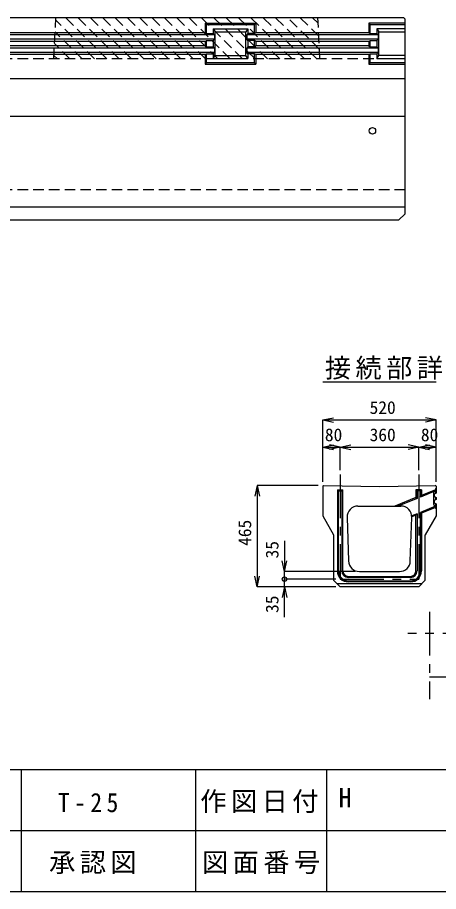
# Model space of a CAD drawing. Units: millimetres, scale not verified, with parts at other scales. Extents: x -5812 to 8460, y -1900 to 1800.
# Drawn here: x 5852 to 6817, y -1900 to 104 of the extents above; entities that cross this region are included whole.
import ezdxf
from ezdxf.enums import TextEntityAlignment as Align

# ---------------------------------------------------------------- set-up
doc = ezdxf.new("R2010")
doc.units = ezdxf.units.MM
doc.header["$LTSCALE"] = 20
doc.header["$PDMODE"] = 32
doc.header["$PDSIZE"] = 10
doc.linetypes.add('CHAIN1', pattern=[8, 5, -1, 1, -1])
doc.linetypes.add('DASHED1', pattern=[1.8, 1.2, -0.6])
for name, color, linetype in [('0-1_1', 3, 'Continuous'), ('0-2_2', 4, 'Continuous'), ('F-0_240', 2, 'Continuous')]:
    doc.layers.add(name, color=color, linetype=linetype)
doc.styles.add('ＭＳ ゴシック', font='')
doc.styles.get('ＭＳ ゴシック').set_extended_font_data('MS Gothic')

msp = doc.modelspace()

# ---------------------------------------------------------------- linework, layer by layer
at = {"layer": '0-1_1'}
for p, q in [((4744, 104.05), (6736, 104.05)), ((6736, 104.05), (6740, 100.05)), ((6282, 91.05), (6285, 88.05)), ((6282, 91.05), (6282, 69.05)), ((6282, 91.05), (6398, 91.05)), ((6285, 67.05), (6285, 88.05)), ((6285, 88.05), (6395, 88.05)), ((6398, 91.05), (6395, 88.05)), ((6395, 67.05), (6395, 88.05)), ((6398, 91.05), (6398, 69.05)), ((6740, 91.05), (6657, 91.05)), ((6657, 91.05), (6660, 88.05)), ((6657, 91.05), (6657, 69.05)), ((6660, 88.05), (6740, 88.05)), ((6660, 67.05), (6660, 88.05)), ((6740, -345.95), (6740, 100.05)), ((6303, 64.05), (5177, 64.05)), ((6282, 69.05), (5198, 69.05)), ((6300, 78.05), (6305, 71.05)), ((6300, 78.05), (6300, 67.05)), ((6300, 78.05), (6380, 78.05)), ((6303, 64.05), (6303, 54.05)), ((6305, 17.05), (6305, 71.05)), ((6305, 71.05), (6375, 71.05)), ((6380, 78.05), (6375, 71.05)), ((6375, 17.05), (6375, 71.05)), ((6377, 64.05), (6377, 54.05)), ((6678, 64.05), (6377, 64.05)), ((6380, 78.05), (6380, 67.05)), ((6657, 69.05), (6398, 69.05)), ((6740, 78.05), (6675, 78.05)), ((6675, 78.05), (6680, 71.05)), ((6675, 78.05), (6675, 67.05)), ((6678, 64.05), (6678, 54.05)), ((6303, 54.05), (5177, 54.05)), ((6282, 49.05), (5198, 49.05)), ((6282, 49.05), (6285, 51.05)), ((6282, 49.05), (6282, 39.05)), ((6285, 51.05), (6300, 51.05)), ((6285, 37.05), (6285, 51.05)), ((6300, 51.05), (6303, 54.05)), ((6300, 51.05), (6300, 37.05)), ((6380, 51.05), (6377, 54.05)), ((6678, 54.05), (6377, 54.05)), ((6395, 51.05), (6380, 51.05)), ((6380, 51.05), (6380, 37.05)), ((6398, 49.05), (6395, 51.05)), ((6395, 37.05), (6395, 51.05)), ((6398, 49.05), (6398, 39.05)), ((6657, 49.05), (6398, 49.05)), ((6657, 49.05), (6660, 51.05)), ((6657, 49.05), (6657, 39.05)), ((6660, 51.05), (6675, 51.05)), ((6660, 37.05), (6660, 51.05)), ((6675, 51.05), (6678, 54.05)), ((6675, 51.05), (6675, 37.05)), ((6303, 34.05), (5177, 34.05)), ((6303, 24.05), (5177, 24.05)), ((6282, 39.05), (5198, 39.05)), ((6285, 0.05), (6285, 21.05)), ((6300, 21.05), (6300, 10.05)), ((6303, 34.05), (6303, 24.05)), ((6377, 34.05), (6377, 24.05)), ((6678, 34.05), (6377, 34.05)), ((6678, 24.05), (6377, 24.05)), ((6380, 21.05), (6380, 10.05)), ((6395, 0.05), (6395, 21.05)), ((6657, 39.05), (6398, 39.05)), ((6660, 0.05), (6660, 21.05)), ((6675, 21.05), (6675, 10.05)), ((6678, 34.05), (6678, 24.05)), ((6282, 19.05), (5198, 19.05)), ((6282, 19.05), (6282, -2.95)), ((6282, -2.95), (6285, 0.05)), ((6395, 0.05), (6285, 0.05)), ((6300, 10.05), (6305, 17.05)), ((6300, 10.05), (6380, 10.05)), ((6305, 17.05), (6375, 17.05)), ((6380, 10.05), (6375, 17.05)), ((6398, -2.95), (6395, 0.05)), ((6398, 19.05), (6398, -2.95)), ((6657, 19.05), (6398, 19.05)), ((6657, 19.05), (6657, -2.95)), ((6657, -2.95), (6660, 0.05)), ((6740, 0.05), (6660, 0.05)), ((6675, 10.05), (6680, 17.05)), ((6675, 10.05), (6740, 10.05)), ((6282, -2.95), (6398, -2.95)), ((6657, -2.95), (6740, -2.95)), ((4740, -35.95), (6740, -35.95)), ((5800, -122.55), (6740, -122.55)), ((6740, -330.95), (4740, -330.95)), ((6725, -360.95), (6740, -345.95)), ((6725, -360.95), (4755, -360.95))]:
    msp.add_line(p, q, dxfattribs=at)
at = {"layer": '0-1_1', "linetype": 'DASHED1'}
for p, q in [((5935, 9.05), (5940, 104.05)), ((6056.67, 9.05), (5961.67, 104.05)), ((6084.95, 9.05), (5989.95, 104.05)), ((6113.24, 9.05), (6018.24, 104.05)), ((6141.52, 9.05), (6046.52, 104.05)), ((6169.81, 9.05), (6074.81, 104.05)), ((6198.09, 9.05), (6103.09, 104.05)), ((6226.37, 9.05), (6131.37, 104.05)), ((6254.66, 9.05), (6159.66, 104.05)), ((6282.94, 9.05), (6187.94, 104.05)), ((6311.23, 9.05), (6216.23, 104.05)), ((6339.51, 9.05), (6244.51, 104.05)), ((6367.8, 9.05), (6272.8, 104.05)), ((6396.08, 9.05), (6301.08, 104.05)), ((6424.36, 9.05), (6329.36, 104.05)), ((6452.65, 9.05), (6357.65, 104.05)), ((6480.93, 9.05), (6385.93, 104.05)), ((6509.22, 9.05), (6414.22, 104.05)), ((6537.5, 9.05), (6442.5, 104.05)), ((6543.85, 30.99), (6470.79, 104.05)), ((6542.27, 60.85), (6499.07, 104.05)), ((6540.7, 90.7), (6527.35, 104.05)), ((6545, 9.05), (6540, 104.05)), ((6028.38, 9.05), (5939.67, 97.77)), ((6000.1, 9.05), (5938.26, 70.9)), ((5971.82, 9.05), (5936.84, 44.03)), ((6740, 9.05), (4746, 9.05)), ((5943.53, 9.05), (5935.43, 17.16)), ((6740, -290.95), (4740, -290.95))]:
    msp.add_line(p, q, dxfattribs=at)
at = {"layer": '0-1_1'}
for points in [[(6282, 69.05), (6285, 67.05), (6300, 67.05), (6303, 64.05)], [(6398, 69.05), (6395, 67.05), (6380, 67.05), (6377, 64.05)], [(6657, 69.05), (6660, 67.05), (6675, 67.05), (6678, 64.05)], [(6740, 17.05), (6680, 17.05), (6680, 71.05), (6740, 71.05)], [(6282, 39.05), (6285, 37.05), (6300, 37.05), (6303, 34.05)], [(6282, 19.05), (6285, 21.05), (6300, 21.05), (6303, 24.05)], [(6398, 39.05), (6395, 37.05), (6380, 37.05), (6377, 34.05)], [(6398, 19.05), (6395, 21.05), (6380, 21.05), (6377, 24.05)], [(6657, 39.05), (6660, 37.05), (6675, 37.05), (6678, 34.05)], [(6657, 19.05), (6660, 21.05), (6675, 21.05), (6678, 24.05)]]:
    msp.add_lwpolyline(points, dxfattribs=at)
at = {"layer": '0-1_1', "color": 7}
msp.add_circle((6665, -155.95), 7.5, dxfattribs=at)
at = {"layer": '0-2_2', "color": 7}
msp.add_line((6551.18, -731.26), (6811.18, -731.26), dxfattribs=at)
at = {"layer": '0-2_2'}
for p, q in [((6551.18, -818.76), (6575.63, -813.57)), ((6551.18, -960.76), (6551.18, -818.76)), ((6551.18, -818.76), (6811.18, -818.76)), ((6551.18, -818.76), (6575.63, -823.96)), ((6811.18, -818.76), (6786.72, -813.57)), ((6811.18, -818.76), (6786.72, -823.96)), ((6811.18, -960.76), (6811.18, -818.76)), ((6551.18, -881.26), (6575.63, -876.07)), ((6551.18, -960.76), (6551.18, -881.26)), ((6551.18, -881.26), (6591.18, -881.26)), ((6551.18, -881.26), (6575.63, -886.46)), ((6591.18, -881.26), (6566.72, -876.07)), ((6591.18, -881.26), (6566.72, -886.46)), ((6591.18, -881.26), (6615.63, -876.07)), ((6591.18, -933.76), (6591.18, -881.26)), ((6591.18, -881.26), (6771.18, -881.26)), ((6591.18, -881.26), (6615.63, -886.46)), ((6771.18, -881.26), (6746.72, -876.07)), ((6771.18, -881.26), (6746.72, -886.46)), ((6771.18, -881.26), (6795.63, -876.07)), ((6771.18, -933.76), (6771.18, -881.26)), ((6771.18, -881.26), (6811.18, -881.26)), ((6771.18, -881.26), (6795.63, -886.46)), ((6811.18, -881.26), (6786.72, -876.07)), ((6811.18, -881.26), (6786.72, -886.46)), ((6811.18, -960.76), (6811.18, -881.26)), ((6401.18, -968.76), (6395.98, -993.22)), ((6541.18, -968.76), (6401.18, -968.76)), ((6401.18, -968.76), (6401.18, -1201.26)), ((6401.18, -968.76), (6406.38, -993.22)), ((6463.68, -1166.26), (6458.48, -1141.81)), ((6401.18, -1201.26), (6395.98, -1176.81)), ((6401.18, -1201.26), (6406.38, -1176.81)), ((6625.36, -1166.26), (6463.68, -1166.26)), ((6463.68, -1183.76), (6463.68, -1166.26)), ((6581.18, -1201.26), (6401.18, -1201.26)), ((6581.18, -1183.76), (6463.68, -1183.76)), ((6463.68, -1201.26), (6463.68, -1183.76)), ((6581.18, -1201.26), (6463.68, -1201.26)), ((6463.68, -1201.26), (6468.88, -1225.72))]:
    msp.add_line(p, q, dxfattribs=at)
at = {"layer": '0-2_2', "color": 7, "linetype": 'CHAIN1'}
for p, q in [((6591.18, -943.76), (6591.18, -1183.76)), ((6771.18, -943.76), (6771.18, -1183.76)), ((6591.18, -1183.76), (6771.18, -1183.76)), ((6796.18, -1258.76), (6796.18, -1458.76)), ((7086.18, -1308.76), (6746.18, -1308.76))]:
    msp.add_line(p, q, dxfattribs=at)
at = {"layer": '0-2_2', "color": 3}
for p, q in [((6551.18, -970.76), (6553.18, -968.76)), ((6551.18, -970.76), (6551.18, -1038.76)), ((6584.93, -978.76), (6584.93, -1165.01)), ((6587.43, -1165.01), (6587.43, -981.26)), ((6594.93, -981.26), (6594.93, -1165.01)), ((6597.43, -1165.01), (6597.43, -978.76)), ((6764.93, -978.76), (6764.93, -996.81)), ((6767.43, -981.26), (6767.43, -998.5)), ((6774.93, -981.26), (6774.93, -995.47)), ((6809.68, -981.46), (6774.93, -995.47)), ((6777.43, -978.76), (6777.43, -991.77)), ((6809.68, -978.76), (6777.43, -991.77)), ((6811.18, -970.76), (6809.18, -968.76)), ((6811.18, -975.26), (6809.68, -976.76)), ((6809.68, -976.76), (6809.68, -987.1)), ((6811.18, -970.76), (6811.18, -986.26)), ((6764.93, -996.81), (6716.68, -1016.26)), ((6767.43, -998.5), (6723.36, -1016.26)), ((6764.93, -996.81), (6767.43, -998.5)), ((6774.93, -995.47), (6777.43, -991.77)), ((6809.68, -995.43), (6809.68, -1002.1)), ((6811.18, -996.26), (6811.18, -1001.26)), ((6632.03, -1016.26), (6730.33, -1016.26)), ((6809.68, -1016.65), (6774.93, -1030.67)), ((6809.68, -1019.35), (6777.43, -1032.35)), ((6809.68, -1010.43), (6809.68, -1020.76)), ((6809.68, -1020.76), (6811.18, -1022.26)), ((6811.18, -1011.26), (6811.18, -1038.76)), ((6551.18, -1038.76), (6576.18, -1082.07)), ((6607.04, -1042.1), (6610.37, -1142.1)), ((6751.98, -1142.1), (6755.32, -1042.1)), ((6767.43, -1033.69), (6755.19, -1038.63)), ((6764.93, -1037.39), (6755.33, -1041.26)), ((6767.43, -1033.69), (6764.93, -1037.39)), ((6764.93, -1165.01), (6764.93, -1037.39)), ((6767.43, -1033.69), (6767.43, -1165.01)), ((6777.43, -1032.35), (6774.93, -1030.67)), ((6774.93, -1165.01), (6774.93, -1030.67)), ((6777.43, -1032.26), (6777.43, -1165.01)), ((6811.18, -1038.76), (6786.18, -1082.07)), ((6576.18, -1082.07), (6576.18, -1186.26)), ((6786.18, -1186.26), (6786.18, -1082.07)), ((6609.93, -1177.51), (6752.43, -1177.51)), ((6752.43, -1180.01), (6609.93, -1180.01)), ((6635.36, -1166.26), (6727, -1166.26)), ((6591.18, -1201.26), (6576.18, -1186.26)), ((6583.68, -1193.76), (6778.68, -1193.76)), ((6771.18, -1201.26), (6591.18, -1201.26)), ((6609.93, -1187.51), (6752.43, -1187.51)), ((6752.43, -1190.01), (6609.93, -1190.01)), ((6771.18, -1201.26), (6786.18, -1186.26))]:
    msp.add_line(p, q, dxfattribs=at)
for points in [[(6553.18, -968.8), (6681.18, -971.36), (6809.18, -968.8)], [(6584.93, -978.76), (6597.43, -978.76), (6594.93, -981.26)], [(6584.93, -978.76), (6587.43, -981.26), (6594.93, -981.26)], [(6777.43, -978.76), (6764.93, -978.76), (6767.43, -981.26)], [(6777.43, -978.76), (6774.93, -981.26), (6767.43, -981.26)], [(6809.68, -981.76), (6805.18, -985.26), (6805.18, -1012.26), (6809.68, -1015.76)], [(6811.18, -986.26), (6806.68, -988.76), (6806.68, -993.76), (6811.18, -996.26)], [(6811.18, -1001.26), (6806.68, -1003.76), (6806.68, -1008.76), (6811.18, -1011.26)], [(7036.18, -1408.76), (7001.18, -1408.76), (6991.18, -1398.76), (6961.18, -1398.76), (6951.18, -1408.76), (6796.18, -1408.76)]]:
    msp.add_lwpolyline(points, dxfattribs=at)
at = {"layer": '0-2_2'}
for points in [[(6463.68, -1096.26), (6463.68, -1166.26), (6468.88, -1141.81)], [(6463.68, -1271.26), (6463.68, -1201.26), (6458.48, -1225.72)]]:
    msp.add_lwpolyline(points, dxfattribs=at)
at = {"layer": '0-2_2', "color": 3}
for centre, radius, start, end in [((6632.03, -1041.26), 25, 90, 181.90916), ((6730.33, -1041.26), 25, 358.09085, 90), ((6635.36, -1141.26), 25, 181.90916, 270), ((6727, -1141.26), 25, 270, 358.09085), ((6609.93, -1165.01), 25, 180, 270), ((6609.93, -1165.01), 22.5, 180, 270), ((6609.93, -1165.01), 15, 180, 270), ((6609.93, -1165.01), 12.5, 180, 270), ((6752.43, -1165.01), 12.5, 270, 0), ((6752.43, -1165.01), 15, 270, 0), ((6752.43, -1165.01), 22.5, 270, 0), ((6752.43, -1165.01), 25, 270, 0)]:
    msp.add_arc(centre, radius, start, end, dxfattribs=at)
at = {"layer": '0-2_2'}
msp.add_point((6463.68, -1183.76), dxfattribs=at)
at = {"layer": 'F-0_240'}
for p, q in [((3060, -1620), (8460, -1620)), ((5860, -1620), (5860, -1900)), ((6260, -1620), (6260, -1900)), ((6560, -1620), (6560, -1900)), ((4060, -1760), (7400, -1760)), ((3060, -1900), (8460, -1900))]:
    msp.add_line(p, q, dxfattribs=at)

# ---------------------------------------------------------------- texts
at = {"layer": '0-2_2', "style": 'ＭＳ ゴシック'}
for s, p in [('520', (6658.68, -813.76)), ('80', (6556.18, -876.26)), ('360', (6658.68, -876.26)), ('80', (6776.18, -876.26))]:
    msp.add_text(s, height=29.33, dxfattribs=at).set_placement(p, align=Align.BOTTOM_LEFT)
for s, p in [('465', (6396.18, -1107.51)), ('35', (6458.68, -1136.26)), ('35', (6458.68, -1261.26))]:
    msp.add_text(s, height=29.33, rotation=90, dxfattribs=at).set_placement(p, align=Align.BOTTOM_LEFT)
at = {"layer": '0-2_2', "color": 7, "char_height": 43.99, "attachment_point": 7, "style": 'ＭＳ ゴシック'}
for s, insert in [('\\T1.17;接続部詳細', (6556.18, -726.26)), ('\\T1.38;\\W0.9;T-25', (5944.5, -1718.66))]:
    msp.add_mtext(s, dxfattribs=dict(at, insert=insert))
at = {"layer": 'F-0_240', "color": 7, "style": 'ＭＳ ゴシック'}
msp.add_text('H', height=43.99, dxfattribs=at).set_placement((6587.59, -1720), align=Align.BOTTOM_LEFT)
at = {"layer": 'F-0_240', "color": 7, "char_height": 43.99, "attachment_point": 7, "style": 'ＭＳ ゴシック'}
for s, insert in [('\\T1.17;作図日付', (6270.71, -1720)), ('\\T1.17;承認図', (5924.38, -1860)), ('\\T1.17;図面番号', (6274.76, -1860))]:
    msp.add_mtext(s, dxfattribs=dict(at, insert=insert))

doc.saveas('drawing.dxf')
